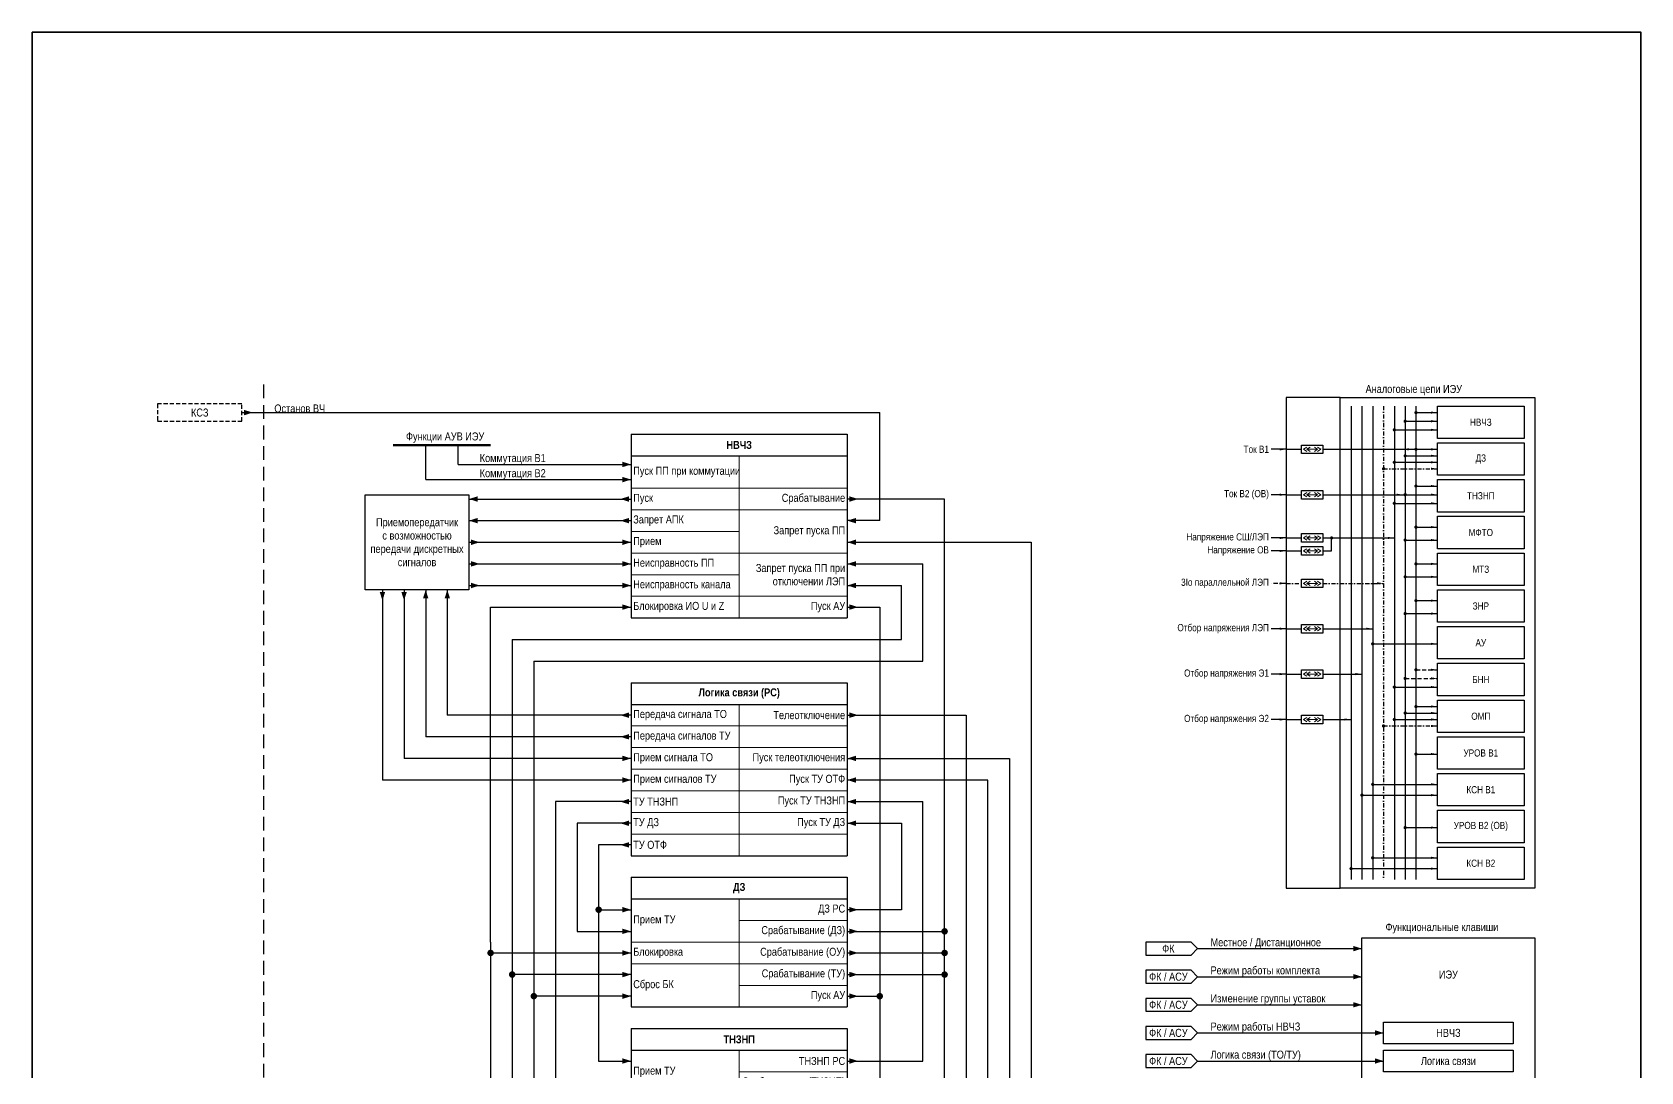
# Model space of a CAD drawing. Header units: millimetres. Extents: x -14593 to 14732, y -17400 to 5232.
# Drawn here: x 2958 to 3702, y -3140 to -2659 of the extents above; entities that cross this region are included whole.
import ezdxf

# ---------------------------------------------------------------- set-up
doc = ezdxf.new("R2010")
doc.units = ezdxf.units.MM
doc.linetypes.add('штриховая2', pattern=[9.525, 6.35, -3.175])
doc.linetypes.add('штрихпунктирная2', pattern=[12.7, 6.35, -3.175, 0, -3.175])
for name, color, linetype, lineweight in [('Основная', 7, 'Continuous', 30), ('Отключение_включение', 1, 'Continuous', 30), ('Тонкая', 7, 'Continuous', 18), ('Цепи внешние', 84, 'Continuous', 30), ('Цепи внутренние', 5, 'Continuous', 30), ('Цепи ТН', 200, 'Continuous', 30), ('Цепи ТТ', 23, 'Continuous', 30), ('Цепи ТТ  других присоединений', 23, 'штрихпунктирная2', 30), ('Цепь - ФК и АСУ', 132, 'Continuous', 30)]:
    doc.layers.add(name, color=color, linetype=linetype, lineweight=lineweight)
doc.layers.add('Рамка', color=8, linetype='Continuous', lineweight=35, plot=False)
doc.styles.add('Narrow', font='ARIALN.TTF')
doc.styles.add('Табл дан', font='ARIALN.TTF')
doc.styles.add('Табл загол', font='ARIALNB.TTF')

# ---------------------------------------------------------------- blocks, each defined once
blk = doc.blocks.new('Point')
at = {"layer": 'Основная', "color": 0, "const_width": 1.5}
blk.add_lwpolyline([(-0.75, 0, 1), (0.75, 0, 1)], format="xyb", close=True, dxfattribs=at)
blk = doc.blocks.new('*T316')
at = {"layer": 'Основная', "color": 0, "linetype": 'ByBlock', "lineweight": -2, "transparency": 16777216}
for p, q in [((0, 0), (100, 0)), ((0, 0), (0, -10)), ((100, 0), (100, -10))]:
    blk.add_line(p, q, dxfattribs=at)
at = {"layer": 'Основная', "color": 0, "linetype": 'ByBlock', "lineweight": 30, "transparency": 16777216}
for p, q in [((0, -10), (100, -10)), ((0, -10), (0, -60)), ((100, -10), (100, -60)), ((0, -60), (100, -60))]:
    blk.add_line(p, q, dxfattribs=at)
at = {"layer": 'Основная', "color": 0, "linetype": 'ByBlock', "lineweight": 18, "transparency": 16777216}
for p, q in [((50, -10), (50, -60)), ((50, -20), (100, -20)), ((0, -30), (100, -30)), ((0, -40), (100, -40)), ((50, -50), (100, -50))]:
    blk.add_line(p, q, dxfattribs=at)
at = {"layer": 'Основная', "color": 0, "transparency": 16777216, "char_height": 3.7}
for s, insert, width, attachment_point, style in [('{\\C256;ДЗ}', (50, -5), 97, 5, 'Табл загол'), ('ДЗ РС', (99, -15), 48, 6, 'Табл дан'), ('Прием ТУ', (1, -20), 48, 4, 'Табл дан'), ('Срабатывание (ДЗ)', (99, -25), 48, 6, 'Табл дан'), ('{\\C256;Блокировка}', (1, -35), 48, 4, 'Табл дан'), ('Срабатывание (ОУ)', (99, -35), 48, 6, 'Табл дан'), ('Срабатывание (ТУ)', (99, -45), 48, 6, 'Табл дан'), ('Сброс БК', (1, -50), 48, 4, 'Табл дан'), ('Пуск АУ', (99, -55), 48, 6, 'Табл дан')]:
    blk.add_mtext(s, dxfattribs=dict(at, insert=insert, width=width, attachment_point=attachment_point, style=style))
blk = doc.blocks.new('*T322')
at = {"layer": 'Основная', "color": 0, "linetype": 'ByBlock', "lineweight": -2, "transparency": 16777216}
for p, q in [((0, 0), (100, 0)), ((0, 0), (0, -10)), ((100, 0), (100, -10))]:
    blk.add_line(p, q, dxfattribs=at)
at = {"layer": 'Основная', "color": 0, "linetype": 'ByBlock', "lineweight": 30, "transparency": 16777216}
for p, q in [((0, -10), (100, -10)), ((0, -10), (0, -80)), ((100, -10), (100, -80)), ((0, -80), (100, -80))]:
    blk.add_line(p, q, dxfattribs=at)
at = {"layer": 'Основная', "color": 0, "linetype": 'ByBlock', "lineweight": 18, "transparency": 16777216}
for p, q in [((50, -10), (50, -80)), ((50, -20), (100, -20)), ((0, -30), (100, -30)), ((0, -40), (100, -40)), ((0, -50), (100, -50)), ((0, -60), (100, -60)), ((0, -70), (100, -70))]:
    blk.add_line(p, q, dxfattribs=at)
at = {"layer": 'Основная', "color": 0, "transparency": 16777216, "char_height": 3.7}
for s, insert, width, attachment_point, style in [('{\\C256;ТНЗНП}', (50, -5), 97, 5, 'Табл загол'), ('ТНЗНП РС', (99, -15), 48, 6, 'Табл дан'), ('Прием ТУ', (1, -20), 48, 4, 'Табл дан'), ('Срабатывание ({\\C256;ТНЗНП)}', (99, -25), 48, 6, 'Табл дан'), ('{\\C256;Неиспр. ЦН от БНН }', (1, -35), 48, 4, 'Табл дан'), ('Срабатывание (ОУ)', (99, -35), 48, 6, 'Табл дан'), ('{\\T0.95;Положение ШСВ/СВ}', (1, -45), 48, 4, 'Табл дан'), ('Срабатывание (ТУ)', (99, -45), 48, 6, 'Табл дан'), ('{\\T0.95;Положение В1 ЛЭП}', (1, -55), 48, 4, 'Табл дан'), ('Пуск АУ', (99, -55), 48, 6, 'Табл дан'), ('Срабатывание (ПУ)', (99, -65), 48, 6, 'Табл дан'), ('Прием ПУ от РЗ //ЛЭП', (1, -75), 48, 4, 'Табл дан'), ('Пуск ПУ от РЗ //ЛЭП', (99, -75), 48, 6, 'Табл дан')]:
    blk.add_mtext(s, dxfattribs=dict(at, insert=insert, width=width, attachment_point=attachment_point, style=style))
blk = doc.blocks.new('*T323')
at = {"layer": 'Основная', "color": 0, "linetype": 'ByBlock', "lineweight": -2, "transparency": 16777216}
for p, q in [((0, 0), (100, 0)), ((0, 0), (0, -10)), ((100, 0), (100, -10))]:
    blk.add_line(p, q, dxfattribs=at)
at = {"layer": 'Основная', "color": 0, "linetype": 'ByBlock', "lineweight": 30, "transparency": 16777216}
for p, q in [((0, -10), (100, -10)), ((0, -10), (0, -80)), ((100, -10), (100, -80)), ((0, -80), (100, -80))]:
    blk.add_line(p, q, dxfattribs=at)
at = {"layer": 'Основная', "color": 0, "linetype": 'ByBlock', "lineweight": 18, "transparency": 16777216}
for p, q in [((50, -10), (50, -80)), ((0, -20), (100, -20)), ((0, -30), (100, -30)), ((0, -40), (100, -40)), ((0, -50), (100, -50)), ((0, -60), (100, -60)), ((0, -70), (100, -70))]:
    blk.add_line(p, q, dxfattribs=at)
at = {"layer": 'Основная', "color": 0, "transparency": 16777216, "char_height": 3.7}
for s, insert, width, attachment_point, style in [('Логика связи (РС)', (50, -5), 97, 5, 'Табл загол'), ('Передача сигнала ТО ', (1, -15), 48, 4, 'Табл дан'), ('Телеотключение', (99, -15), 48, 6, 'Табл дан'), ('Передача сигналов ТУ', (1, -25), 48, 4, 'Табл дан'), ('Прием сигнала ТО ', (1, -35), 48, 4, 'Табл дан'), ('Пуск телеотключения', (99, -35), 48, 6, 'Табл дан'), ('Прием сигналов ТУ', (1, -45), 48, 4, 'Табл дан'), ('Пуск ТУ ОТФ', (99, -45), 48, 6, 'Табл дан'), ('ТУ ТНЗНП', (1, -55), 48, 4, 'Табл дан'), ('Пуск ТУ ТНЗНП', (99, -55), 48, 6, 'Табл дан'), ('ТУ ДЗ', (1, -65), 48, 4, 'Табл дан'), ('Пуск ТУ ДЗ', (99, -65), 48, 6, 'Табл дан'), ('ТУ ОТФ', (1, -75), 48, 4, 'Табл дан')]:
    blk.add_mtext(s, dxfattribs=dict(at, insert=insert, width=width, attachment_point=attachment_point, style=style))
blk = doc.blocks.new('*T325')
at = {"layer": 'Основная', "color": 0, "linetype": 'ByBlock', "lineweight": -2, "transparency": 16777216}
for p, q in [((0, 0), (100, 0)), ((0, 0), (0, -10)), ((100, 0), (100, -10))]:
    blk.add_line(p, q, dxfattribs=at)
at = {"layer": 'Основная', "color": 0, "linetype": 'ByBlock', "lineweight": 30, "transparency": 16777216}
for p, q in [((0, -10), (100, -10)), ((0, -10), (0, -85)), ((100, -10), (100, -85)), ((0, -85), (100, -85))]:
    blk.add_line(p, q, dxfattribs=at)
at = {"layer": 'Основная', "color": 0, "linetype": 'ByBlock', "lineweight": 18, "transparency": 16777216}
for p, q in [((50, -10), (50, -85)), ((0, -25), (100, -25)), ((0, -35), (100, -35)), ((0, -45), (50, -45)), ((0, -55), (100, -55)), ((0, -65), (50, -65)), ((0, -75), (100, -75))]:
    blk.add_line(p, q, dxfattribs=at)
at = {"layer": 'Основная', "color": 0, "transparency": 16777216, "char_height": 3.7}
for s, insert, width, attachment_point, style in [('НВЧЗ', (50, -5), 97, 5, 'Табл загол'), ('Пуск ПП при коммутации', (1, -17.5), 48, 4, 'Табл дан'), ('{\\C256;Пуск}', (1, -30), 48, 4, 'Табл дан'), ('Срабатывание ', (99, -30), 48, 6, 'Табл дан'), ('{\\C256;Запрет АПК\\P}', (1, -40), 48, 4, 'Табл дан'), ('{\\C256;Запрет пуска ПП\\P}', (99, -45), 48, 6, 'Табл дан'), ('{\\C256;Прием\\P}', (1, -50), 48, 4, 'Табл дан'), ('{\\C256;Неисправность ПП\\P}', (1, -60), 48, 4, 'Табл дан'), ('{\\C256;Запрет пуска ПП при отключении ЛЭП}', (99, -65), 48, 6, 'Табл дан'), ('{\\C256;Неисправность канала\\P}', (1, -70), 48, 4, 'Табл дан'), ('Блокировка ИО U и Z', (1, -80), 48, 4, 'Табл дан'), ('Пуск АУ', (99, -80), 48, 6, 'Табл дан')]:
    blk.add_mtext(s, dxfattribs=dict(at, insert=insert, width=width, attachment_point=attachment_point, style=style))

msp = doc.modelspace()

# ---------------------------------------------------------------- linework, layer by layer
at = {"layer": 'Основная', "ltscale": 0.3}
msp.add_lwpolyline([(3563, -2828), (3538, -2828), (3538, -3055), (3563, -3055)], dxfattribs=at)
for points in [[(3563, -2828), (3653, -2828), (3653, -3055), (3563, -3055)], [(3583, -3117), (3643, -3117), (3643, -3127), (3583, -3127)], [(3583, -3130), (3643, -3130), (3643, -3140), (3583, -3140)]]:
    msp.add_lwpolyline(points, close=True, dxfattribs=at)
at = {"layer": 'Основная'}
for points in [[(3608, -2832), (3648, -2832), (3648, -2847), (3608, -2847)], [(3608, -2849), (3648, -2849), (3648, -2864), (3608, -2864)], [(3545, -2850), (3555, -2850), (3555, -2854), (3545, -2854)], [(3545, -2871), (3555, -2871), (3555, -2875), (3545, -2875)], [(3608, -2866), (3648, -2866), (3648, -2881), (3608, -2881)], [(3608, -2883), (3648, -2883), (3648, -2898), (3608, -2898)], [(3545, -2891), (3555, -2891), (3555, -2895), (3545, -2895)], [(3545, -2897), (3555, -2897), (3555, -2901), (3545, -2901)], [(3608, -2900), (3648, -2900), (3648, -2915), (3608, -2915)], [(3545, -2912), (3555, -2912), (3555, -2916), (3545, -2916)], [(3608, -2917), (3648, -2917), (3648, -2932), (3608, -2932)], [(3545, -2933), (3555, -2933), (3555, -2937), (3545, -2937)], [(3608, -2934), (3648, -2934), (3648, -2949), (3608, -2949)], [(3608, -2951), (3648, -2951), (3648, -2966), (3608, -2966)], [(3545, -2954), (3555, -2954), (3555, -2958), (3545, -2958)], [(3608, -2968), (3648, -2968), (3648, -2983), (3608, -2983)], [(3545, -2975), (3555, -2975), (3555, -2979), (3545, -2979)], [(3608, -2985), (3648, -2985), (3648, -3000), (3608, -3000)], [(3608, -3002), (3648, -3002), (3648, -3017), (3608, -3017)], [(3608, -3019), (3648, -3019), (3648, -3034), (3608, -3034)], [(3608, -3036), (3648, -3036), (3648, -3051), (3608, -3051)], [(3573, -3078), (3653, -3078), (3653, -3287), (3573, -3287)]]:
    msp.add_lwpolyline(points, close=True, dxfattribs=at)
at = {"layer": 'Отключение_включение', "ltscale": 0.3}
for points in [[(3340, -2875, 0, 2.5, 0), (3336, -2875, 0, 0, 0)], [(3150, -2917, 0, 2.5, 0), (3150, -2921, 0, 0, 0)], [(3130, -2922, 0, 2.5, 0), (3130, -2918, 0, 0, 0)], [(3230, -2975, 0, 2.5, 0), (3234, -2975, 0, 0, 0)], [(3340, -2975, 0, 2.5, 0), (3336, -2975, 0, 0, 0)], [(3235, -2995, 0, 2.5, 0), (3231, -2995, 0, 0, 0)], [(3335, -2995, 0, 2.5, 0), (3339, -2995, 0, 0, 0)], [(3335, -2995, 0, 2.5, 0), (3339, -2995, 0, 0, 0)], [(3340, -3075, 0, 2.5, 0), (3336, -3075, 0, 0, 0)], [(3340, -3085, 0, 2.5, 0), (3336, -3085, 0, 0, 0)], [(3340, -3095, 0, 2.5, 0), (3336, -3095, 0, 0, 0)]]:
    msp.add_lwpolyline(points, format="xyseb", dxfattribs=at)
for points in [[(3380, -2875), (3335, -2875)], [(3380, -3406), (3380, -2875)], [(3235, -2975), (3150, -2975)], [(3335, -2975), (3390, -2975)], [(3390, -2975), (3390, -3396)], [(3235, -2995), (3130, -2995)], [(3335, -2995), (3410, -2995)], [(3410, -2995), (3410, -3350)]]:
    msp.add_lwpolyline(points, dxfattribs=at)
at = {"layer": 'Отключение_включение'}
for points in [[(3130, -2917), (3130, -2995)], [(3150, -2917), (3150, -2975)], [(3335, -3075), (3380, -3075)], [(3335, -3085), (3380, -3085)], [(3335, -3095), (3380, -3095)]]:
    msp.add_lwpolyline(points, dxfattribs=at)
at = {"layer": 'Рамка', "color": 1}
msp.add_lwpolyline([(2958, -2659), (3702, -2659), (3702, -3883), (2958, -3883)], close=True, dxfattribs=at)
at = {"layer": 'Тонкая', "ltscale": 0.25}
for p, q in [((3546, -2852), (3547.5, -2851)), ((3547.5, -2853), (3546, -2852)), ((3547.5, -2852), (3549, -2851)), ((3549, -2853), (3547.5, -2852)), ((3552.5, -2852), (3551, -2851)), ((3551, -2853), (3552.5, -2852)), ((3554, -2852), (3552.5, -2851)), ((3552.5, -2853), (3554, -2852)), ((3546, -2873), (3547.5, -2872)), ((3547.5, -2874), (3546, -2873)), ((3547.5, -2873), (3549, -2872)), ((3549, -2874), (3547.5, -2873)), ((3552.5, -2873), (3551, -2872)), ((3551, -2874), (3552.5, -2873)), ((3554, -2873), (3552.5, -2872)), ((3552.5, -2874), (3554, -2873)), ((3546, -2893), (3547.5, -2892)), ((3547.5, -2894), (3546, -2893)), ((3547.5, -2893), (3549, -2892)), ((3549, -2894), (3547.5, -2893)), ((3552.5, -2893), (3551, -2892)), ((3551, -2894), (3552.5, -2893)), ((3554, -2893), (3552.5, -2892)), ((3552.5, -2894), (3554, -2893)), ((3546, -2899), (3547.5, -2898)), ((3547.5, -2900), (3546, -2899)), ((3547.5, -2899), (3549, -2898)), ((3549, -2900), (3547.5, -2899)), ((3552.5, -2899), (3551, -2898)), ((3551, -2900), (3552.5, -2899)), ((3554, -2899), (3552.5, -2898)), ((3552.5, -2900), (3554, -2899)), ((3546, -2914), (3547.5, -2913)), ((3547.5, -2915), (3546, -2914)), ((3547.5, -2914), (3549, -2913)), ((3549, -2915), (3547.5, -2914)), ((3552.5, -2914), (3551, -2913)), ((3551, -2915), (3552.5, -2914)), ((3554, -2914), (3552.5, -2913)), ((3552.5, -2915), (3554, -2914)), ((3546, -2935), (3547.5, -2934)), ((3547.5, -2936), (3546, -2935)), ((3547.5, -2935), (3549, -2934)), ((3549, -2936), (3547.5, -2935)), ((3552.5, -2935), (3551, -2934)), ((3551, -2936), (3552.5, -2935)), ((3554, -2935), (3552.5, -2934)), ((3552.5, -2936), (3554, -2935)), ((3546, -2956), (3547.5, -2955)), ((3547.5, -2957), (3546, -2956)), ((3547.5, -2956), (3549, -2955)), ((3549, -2957), (3547.5, -2956)), ((3552.5, -2956), (3551, -2955)), ((3551, -2957), (3552.5, -2956)), ((3554, -2956), (3552.5, -2955)), ((3552.5, -2957), (3554, -2956)), ((3546, -2977), (3547.5, -2976)), ((3547.5, -2977), (3549, -2976)), ((3552.5, -2977), (3551, -2976)), ((3554, -2977), (3552.5, -2976)), ((3547.5, -2978), (3546, -2977)), ((3549, -2978), (3547.5, -2977)), ((3551, -2978), (3552.5, -2977)), ((3552.5, -2978), (3554, -2977))]:
    msp.add_line(p, q, dxfattribs=at)
at = {"layer": 'Тонкая'}
for p, q in [((3552.5, -2852), (3547.5, -2852)), ((3552.5, -2873), (3547.5, -2873)), ((3552.5, -2893), (3547.5, -2893)), ((3552.5, -2899), (3547.5, -2899)), ((3552.5, -2914), (3547.5, -2914)), ((3552.5, -2935), (3547.5, -2935)), ((3552.5, -2956), (3547.5, -2956)), ((3552.5, -2977), (3547.5, -2977))]:
    msp.add_line(p, q, dxfattribs=at)
at = {"layer": 'Цепи внешние', "linetype": 'штриховая2', "ltscale": 0.3}
msp.add_lwpolyline([(3055, -2831), (3016, -2831), (3016, -2839), (3055, -2839)], close=True, dxfattribs=at)
at = {"layer": 'Цепи внешние', "ltscale": 0.3}
for points in [[(3060, -2835, 0, 2.5, 0), (3056, -2835, 0, 0, 0)], [(3335, -2885, 0, 2.5, 0), (3339, -2885, 0, 0, 0)]]:
    msp.add_lwpolyline(points, format="xyseb", dxfattribs=at)
at = {"layer": 'Цепи внешние'}
for points in [[(3055, -2835), (3350, -2835)], [(3350, -2885), (3350, -2835)], [(3350, -2885), (3335, -2885)]]:
    msp.add_lwpolyline(points, dxfattribs=at)
at = {"layer": 'Цепи внутренние', "linetype": 'штриховая2'}
msp.add_lwpolyline([(3065, -2822), (3065, -3708)], dxfattribs=at)
at = {"layer": 'Цепи внутренние', "lineweight": 60}
msp.add_lwpolyline([(3125, -2850), (3170, -2850)], dxfattribs=at)
at = {"layer": 'Цепи внутренние'}
for points in [[(3140, -2866), (3140, -2850)], [(3155, -2859), (3155, -2850)], [(3155, -2859), (3235, -2859)], [(3140, -2866), (3235, -2866)], [(3160, -2875), (3235, -2875)], [(3160, -2885), (3235, -2885)], [(3160, -2895), (3235, -2895)], [(3335, -2895), (3420, -2895)], [(3420, -2895), (3420, -3340)], [(3160, -2905), (3235, -2905)], [(3335, -2905), (3370, -2905)], [(3370, -2950), (3370, -2905)], [(3160, -2915), (3235, -2915)], [(3335, -2915), (3360, -2915)], [(3360, -2940), (3360, -2915)], [(3120, -2917), (3120, -3005)], [(3140, -2917), (3140, -2985)], [(3170, -3080), (3170, -2925)], [(3170, -2925), (3235, -2925)], [(3335, -2925), (3350, -2925)], [(3350, -2925), (3350, -3305)], [(3180, -2940), (3360, -2940)], [(3190, -2950), (3370, -2950)], [(3400, -3005), (3335, -3005)], [(3400, -3360), (3400, -3005)], [(3235, -3035), (3220, -3035)], [(3220, -3035), (3220, -3135)], [(3170, -3080), (3170, -3270)], [(3170, -3085), (3235, -3085)], [(3335, -3105), (3350, -3105)]]:
    msp.add_lwpolyline(points, dxfattribs=at)
at = {"layer": 'Цепи внутренние', "ltscale": 0.3}
for points in [[(3235, -2859, 0, 2.5, 0), (3231, -2859, 0, 0, 0)], [(3235, -2866, 0, 2.5, 0), (3231, -2866, 0, 0, 0)], [(3160, -2875, 0, 2.5, 0), (3164, -2875, 0, 0, 0)], [(3230, -2875, 0, 2.5, 0), (3234, -2875, 0, 0, 0)], [(3160, -2885, 0, 2.5, 0), (3164, -2885, 0, 0, 0)], [(3230, -2885, 0, 2.5, 0), (3234, -2885, 0, 0, 0)], [(3165, -2895, 0, 2.5, 0), (3161, -2895, 0, 0, 0)], [(3235, -2895, 0, 2.5, 0), (3231, -2895, 0, 0, 0)], [(3335, -2895, 0, 2.5, 0), (3339, -2895, 0, 0, 0)], [(3165, -2905, 0, 2.5, 0), (3161, -2905, 0, 0, 0)], [(3235, -2905, 0, 2.5, 0), (3231, -2905, 0, 0, 0)], [(3335, -2905, 0, 2.5, 0), (3339, -2905, 0, 0, 0)], [(3140, -2917, 0, 2.5, 0), (3140, -2921, 0, 0, 0)], [(3165, -2915, 0, 2.5, 0), (3161, -2915, 0, 0, 0)], [(3235, -2915, 0, 2.5, 0), (3231, -2915, 0, 0, 0)], [(3335, -2915, 0, 2.5, 0), (3339, -2915, 0, 0, 0)], [(3120, -2922, 0, 2.5, 0), (3120, -2918, 0, 0, 0)], [(3235, -2925, 0, 2.5, 0), (3231, -2925, 0, 0, 0)], [(3340, -2925, 0, 2.5, 0), (3336, -2925, 0, 0, 0)], [(3230, -2985, 0, 2.5, 0), (3234, -2985, 0, 0, 0)], [(3235, -3005, 0, 2.5, 0), (3231, -3005, 0, 0, 0)], [(3335, -3005, 0, 2.5, 0), (3339, -3005, 0, 0, 0)], [(3230, -3015, 0, 2.5, 0), (3234, -3015, 0, 0, 0)], [(3335, -3015, 0, 2.5, 0), (3339, -3015, 0, 0, 0)], [(3230, -3025, 0, 2.5, 0), (3234, -3025, 0, 0, 0)], [(3335, -3025, 0, 2.5, 0), (3339, -3025, 0, 0, 0)], [(3230, -3035, 0, 2.5, 0), (3234, -3035, 0, 0, 0)], [(3235, -3065, 0, 2.5, 0), (3231, -3065, 0, 0, 0)], [(3340, -3065, 0, 2.5, 0), (3336, -3065, 0, 0, 0)], [(3235, -3075, 0, 2.5, 0), (3231, -3075, 0, 0, 0)], [(3235, -3085, 0, 2.5, 0), (3231, -3085, 0, 0, 0)], [(3235, -3095, 0, 2.5, 0), (3231, -3095, 0, 0, 0)], [(3235, -3105, 0, 2.5, 0), (3231, -3105, 0, 0, 0)], [(3340, -3105, 0, 2.5, 0), (3336, -3105, 0, 0, 0)], [(3235, -3135, 0, 2.5, 0), (3231, -3135, 0, 0, 0)], [(3340, -3135, 0, 2.5, 0), (3336, -3135, 0, 0, 0)]]:
    msp.add_lwpolyline(points, format="xyseb", dxfattribs=at)
at = {"layer": 'Цепи внутренние'}
msp.add_lwpolyline([(3112, -2873), (3160, -2873), (3160, -2917), (3112, -2917)], close=True, dxfattribs=at)
at = {"layer": 'Цепи внутренние', "ltscale": 0.3}
for points in [[(3180, -2940), (3180, -3395)], [(3190, -2950), (3190, -3385)], [(3235, -2985), (3140, -2985)], [(3235, -3005), (3120, -3005)], [(3200, -3015), (3200, -3145)], [(3235, -3015), (3200, -3015)], [(3335, -3015), (3370, -3015)], [(3370, -3135), (3370, -3015)], [(3210, -3025), (3210, -3075)], [(3235, -3025), (3210, -3025)], [(3335, -3025), (3360, -3025)], [(3360, -3025), (3360, -3065)], [(3220, -3065), (3235, -3065)], [(3360, -3065), (3335, -3065)], [(3210, -3075), (3235, -3075)], [(3235, -3095), (3180, -3095)], [(3235, -3105), (3190, -3105)], [(3220, -3135), (3235, -3135)], [(3335, -3135), (3370, -3135)]]:
    msp.add_lwpolyline(points, dxfattribs=at)
at = {"layer": 'Цепи ТН', "ltscale": 0.3}
for points in [[(3568, -2832), (3568, -3051)], [(3573, -2832), (3573, -3051)], [(3578, -2832), (3578, -3051)], [(3588, -2832), (3588, -3051)], [(3588, -2843), (3608, -2843)], [(3588, -2858), (3608, -2858)], [(3588, -2877), (3608, -2877)], [(3538, -2893), (3531, -2893)], [(3538, -2893), (3545, -2893)], [(3555, -2893), (3588, -2893)], [(3538, -2899), (3531, -2899)], [(3538, -2899), (3545, -2899)], [(3538, -2935), (3531, -2935)], [(3538, -2935), (3545, -2935)], [(3555, -2935), (3578, -2935)], [(3578, -2942), (3608, -2942)], [(3538, -2956), (3531, -2956)], [(3538, -2956), (3545, -2956)], [(3555, -2956), (3573, -2956)], [(3588, -2962), (3608, -2962)], [(3538, -2977), (3531, -2977)], [(3538, -2977), (3545, -2977)], [(3555, -2977), (3568, -2977)], [(3588, -2977), (3608, -2977)], [(3573, -3012), (3608, -3012)], [(3578, -3007), (3608, -3007)], [(3578, -3041), (3608, -3041)], [(3568, -3046), (3608, -3046)]]:
    msp.add_lwpolyline(points, dxfattribs=at)
at = {"layer": 'Цепи ТН'}
for points in [[(3608, -2843, 0, 1, 0), (3605, -2843, 0, 0, 0)], [(3608, -2858, 0, 1, 0), (3605, -2858, 0, 0, 0)], [(3608, -2877, 0, 1, 0), (3605, -2877, 0, 0, 0)], [(3538, -2893, 0, 1, 0), (3535, -2893, 0, 0, 0)], [(3588, -2893, 0, 1, 0), (3585, -2893, 0, 0, 0)], [(3538, -2899, 0, 1, 0), (3535, -2899, 0, 0, 0)], [(3538, -2935, 0, 1, 0), (3535, -2935, 0, 0, 0)], [(3578, -2935, 0, 1, 0), (3575, -2935, 0, 0, 0)], [(3608, -2942, 0, 1, 0), (3605, -2942, 0, 0, 0)], [(3538, -2956, 0, 1, 0), (3535, -2956, 0, 0, 0)], [(3573, -2956, 0, 1, 0), (3570, -2956, 0, 0, 0)], [(3608, -2962, 0, 1, 0), (3605, -2962, 0, 0, 0)], [(3538, -2977, 0, 1, 0), (3535, -2977, 0, 0, 0)], [(3568, -2977, 0, 1, 0), (3565, -2977, 0, 0, 0)], [(3608, -2977, 0, 1, 0), (3605, -2977, 0, 0, 0)], [(3608, -3007, 0, 1, 0), (3605, -3007, 0, 0, 0)], [(3608, -3012, 0, 1, 0), (3605, -3012, 0, 0, 0)], [(3608, -3041, 0, 1, 0), (3605, -3041, 0, 0, 0)], [(3608, -3046, 0, 1, 0), (3605, -3046, 0, 0, 0)]]:
    msp.add_lwpolyline(points, format="xyseb", dxfattribs=at)
msp.add_lwpolyline([(3555, -2899), (3559, -2899), (3559, -2893)], dxfattribs=at)
at = {"layer": 'Цепи ТТ', "ltscale": 0.3}
for points in [[(3593, -2832), (3593, -3051)], [(3598, -2832), (3598, -3051)], [(3593, -2839), (3608, -2839)], [(3598, -2835), (3608, -2835)], [(3538, -2852), (3531, -2852)], [(3538, -2852), (3531, -2852)], [(3538, -2852), (3545, -2852)], [(3555, -2852), (3598, -2852)], [(3593, -2855), (3608, -2855)], [(3598, -2852), (3608, -2852)], [(3598, -2869), (3608, -2869)], [(3538, -2873), (3531, -2873)], [(3538, -2873), (3545, -2873)], [(3555, -2873), (3593, -2873)], [(3593, -2873), (3608, -2873)], [(3593, -2894), (3608, -2894)], [(3598, -2888), (3608, -2888)], [(3598, -2905), (3608, -2905)], [(3593, -2911), (3608, -2911)], [(3598, -2922), (3608, -2922)], [(3593, -2928), (3608, -2928)], [(3593, -2974), (3608, -2974)], [(3598, -2971), (3608, -2971)], [(3598, -2993), (3608, -2993)], [(3593, -3027), (3608, -3027)]]:
    msp.add_lwpolyline(points, dxfattribs=at)
at = {"layer": 'Цепи ТТ'}
for points in [[(3608, -2835, 0, 1, 0), (3605, -2835, 0, 0, 0)], [(3608, -2839, 0, 1, 0), (3605, -2839, 0, 0, 0)], [(3538, -2852, 0, 1, 0), (3535, -2852, 0, 0, 0)], [(3597, -2852, 0, 1, 0), (3594, -2852, 0, 0, 0)], [(3608, -2852, 0, 1, 0), (3605, -2852, 0, 0, 0)], [(3608, -2855, 0, 1, 0), (3605, -2855, 0, 0, 0)], [(3608, -2869, 0, 1, 0), (3605, -2869, 0, 0, 0)], [(3538, -2873, 0, 1, 0), (3535, -2873, 0, 0, 0)], [(3592, -2873, 0, 1, 0), (3589, -2873, 0, 0, 0)], [(3608, -2873, 0, 1, 0), (3605, -2873, 0, 0, 0)], [(3608, -2888, 0, 1, 0), (3605, -2888, 0, 0, 0)], [(3608, -2894, 0, 1, 0), (3605, -2894, 0, 0, 0)], [(3608, -2905, 0, 1, 0), (3605, -2905, 0, 0, 0)], [(3538, -2914, 0, 1, 0), (3535, -2914, 0, 0, 0)], [(3608, -2911, 0, 1, 0), (3605, -2911, 0, 0, 0)], [(3608, -2922, 0, 1, 0), (3605, -2922, 0, 0, 0)], [(3608, -2928, 0, 1, 0), (3605, -2928, 0, 0, 0)], [(3608, -2971, 0, 1, 0), (3605, -2971, 0, 0, 0)], [(3608, -2974, 0, 1, 0), (3605, -2974, 0, 0, 0)], [(3608, -2993, 0, 1, 0), (3605, -2993, 0, 0, 0)], [(3608, -3027, 0, 1, 0), (3605, -3027, 0, 0, 0)]]:
    msp.add_lwpolyline(points, format="xyseb", dxfattribs=at)
at = {"layer": 'Цепи ТТ', "linetype": 'штриховая2'}
for points in [[(3608, -2954, 0, 1, 0), (3605, -2954, 0, 0, 0)], [(3608, -2958, 0, 1, 0), (3605, -2958, 0, 0, 0)]]:
    msp.add_lwpolyline(points, format="xyseb", dxfattribs=at)
at = {"layer": 'Цепи ТТ', "linetype": 'штриховая2', "ltscale": 0.3}
for points in [[(3593, -2958), (3608, -2958)], [(3598, -2954), (3608, -2954)]]:
    msp.add_lwpolyline(points, dxfattribs=at)
at = {"layer": 'Цепи ТТ  других присоединений', "ltscale": 0.3}
for points in [[(3583, -2832), (3583, -3051)], [(3583, -2861), (3608, -2861)], [(3538, -2914), (3531, -2914)], [(3538, -2914), (3545, -2914)], [(3555, -2914), (3583, -2914)], [(3583, -2980), (3608, -2980)]]:
    msp.add_lwpolyline(points, dxfattribs=at)
at = {"layer": 'Цепи ТТ  других присоединений'}
for points in [[(3608, -2861, 0, 1, 0), (3605, -2861, 0, 0, 0)], [(3583, -2914, 0, 1, 0), (3580, -2914, 0, 0, 0)], [(3608, -2980, 0, 1, 0), (3605, -2980, 0, 0, 0)]]:
    msp.add_lwpolyline(points, format="xyseb", dxfattribs=at)
at = {"layer": 'Цепь - ФК и АСУ', "ltscale": 0.3}
for points in [[(3497, -3083), (3494, -3080), (3473, -3080), (3473, -3086), (3494, -3086), (3497, -3083)], [(3497, -3096), (3494, -3093), (3473, -3093), (3473, -3099), (3494, -3099), (3497, -3096)], [(3497, -3109), (3494, -3106), (3473, -3106), (3473, -3112), (3494, -3112), (3497, -3109)], [(3497, -3122), (3494, -3119), (3473, -3119), (3473, -3125), (3494, -3125), (3497, -3122)], [(3497, -3135), (3494, -3132), (3473, -3132), (3473, -3138), (3494, -3138), (3497, -3135)]]:
    msp.add_lwpolyline(points, dxfattribs=at)
at = {"layer": 'Цепь - ФК и АСУ'}
for points in [[(3497, -3083), (3573, -3083)], [(3497, -3096), (3573, -3096)], [(3497, -3109), (3573, -3109)], [(3497, -3122), (3583, -3122)], [(3497, -3135), (3583, -3135)]]:
    msp.add_lwpolyline(points, dxfattribs=at)
at = {"layer": 'Цепь - ФК и АСУ', "ltscale": 0.3}
for points in [[(3573, -3083, 0, 2.5, 0), (3569, -3083, 0, 0, 0)], [(3573, -3096, 0, 2.5, 0), (3569, -3096, 0, 0, 0)], [(3573, -3109, 0, 2.5, 0), (3569, -3109, 0, 0, 0)], [(3583, -3122, 0, 2.5, 0), (3579, -3122, 0, 0, 0)], [(3583, -3135, 0, 2.5, 0), (3579, -3135, 0, 0, 0)]]:
    msp.add_lwpolyline(points, format="xyseb", dxfattribs=at)

# ---------------------------------------------------------------- block references
for name, p in [('*T325', (3235, -2845)), ('*T323', (3235, -2960)), ('*T316', (3235, -3050)), ('*T322', (3235, -3120))]:
    msp.add_blockref(name, p)
at = {"layer": 'Отключение_включение'}
for p in [(3380, -3075), (3380, -3085), (3380, -3095)]:
    msp.add_blockref('Point', p, dxfattribs=at)
at = {"layer": 'Цепи внутренние'}
for p in [(3220, -3065), (3170, -3085), (3180, -3095), (3190, -3105), (3350, -3105)]:
    msp.add_blockref('Point', p, dxfattribs=at)
at = {"layer": 'Цепи ТН', "xscale": 0.5, "yscale": 0.5, "zscale": 0.5}
for p in [(3588, -2843), (3588, -2858), (3588, -2877), (3559, -2893), (3578, -2942), (3588, -2962), (3588, -2977), (3573, -3012), (3578, -3007), (3578, -3041), (3568, -3046)]:
    msp.add_blockref('Point', p, dxfattribs=at)
at = {"layer": 'Цепи ТТ', "xscale": 0.5, "yscale": 0.5, "zscale": 0.5}
for p in [(3598, -2835), (3593, -2839), (3593, -2855), (3598, -2852), (3583, -2861), (3598, -2869), (3593, -2873), (3593, -2894), (3598, -2888), (3598, -2905), (3593, -2911), (3598, -2922), (3593, -2928), (3598, -2954), (3593, -2958), (3593, -2974), (3598, -2971), (3583, -2980), (3598, -2993), (3593, -3027)]:
    msp.add_blockref('Point', p, dxfattribs=at)

# ---------------------------------------------------------------- texts
at = {"layer": 'Основная', "style": 'Narrow'}
for s, insert, char_height, width, attachment_point in [('Аналоговые цепи ИЭУ', (3597, -2827), 3.7, 89, 8), ('КСЗ', (3035.5, -2835), 3.7, 39, 5), ('Останов ВЧ', (3070, -2835), 3.7, 65, 7), ('НВЧЗ', (3628, -2839.5), 3.3, 40, 5), ('Функции АУВ ИЭУ', (3149, -2849), 3.7, 55, 8), ('Коммутация В1', (3165, -2859), 3.7, 65, 7), ('Ток В1', (3530, -2852), 3.3, 71.4983, 6), ('ДЗ', (3628, -2856.5), 3.3, 40, 5), ('Коммутация В2', (3165, -2866), 3.7, 65, 7), ('Ток В2 (ОВ)', (3530, -2873), 3.3, 71.4983, 6), ('ТНЗНП', (3628, -2873.5), 3.3, 40, 5), ('Приемопередатчик\\Pс возможностью передачи дискретных сигналов', (3136, -2895), 3.7, 48, 5), ('Напряжение СШ/ЛЭП ', (3530, -2893), 3.3, 71.4983, 6), ('МФТО', (3628, -2890.5), 3.3, 40, 5), ('Напряжение ОВ ', (3530, -2899), 3.3, 71.4983, 6), ('МТЗ', (3628, -2907.5), 3.3, 40, 5), ('3Io параллельной ЛЭП', (3530, -2914), 3.3, 71.4983, 6), ('ЗНР', (3628, -2924.5), 3.3, 40, 5), ('Отбор напряжения ЛЭП', (3530, -2935), 3.3, 71.4983, 6), ('АУ', (3628, -2941.5), 3.3, 40, 5), ('Отбор напряжения Э1', (3530, -2956), 3.3, 71.4983, 6), ('БНН', (3628, -2958.5), 3.3, 40, 5), ('Отбор напряжения Э2', (3530, -2977), 3.3, 71.4983, 6), ('ОМП', (3628, -2975.5), 3.3, 40, 5), ('УРОВ В1', (3628, -2992.5), 3.3, 40, 5), ('КСН В1', (3628, -3009.5), 3.3, 40, 5), ('УРОВ В2 (ОВ)', (3628, -3026.5), 3.3, 40, 5), ('КСН В2', (3628, -3043.5), 3.3, 40, 5), ('Функциональные клавиши', (3610, -3076), 3.7, 94, 8), ('Местное / Дистанционное', (3503, -3083), 3.7, 89, 7), ('ФК', (3483.5, -3083), 3.7, 21, 5), ('ФК / АСУ', (3483.5, -3096), 3.7, 21, 5), ('Режим работы комплекта', (3503, -3096), 3.7, 89, 7), ('ИЭУ', (3613, -3095), 3.7, 80, 5), ('ФК / АСУ', (3483.5, -3109), 3.7, 21, 5), ('Изменение группы уставок', (3503, -3109), 3.7, 89, 7), ('Режим работы НВЧЗ', (3503, -3122), 3.7, 89, 7), ('ФК / АСУ', (3483.5, -3122), 3.7, 21, 5), ('НВЧЗ', (3613, -3122), 3.7, 60, 5), ('Логика связи (ТО/ТУ)', (3503, -3135), 3.7, 89, 7), ('ФК / АСУ', (3483.5, -3135), 3.7, 21, 5), ('Логика связи', (3613, -3135), 3.7, 60, 5)]:
    msp.add_mtext(s, dxfattribs=dict(at, insert=insert, char_height=char_height, width=width, attachment_point=attachment_point))

doc.saveas('drawing.dxf')
